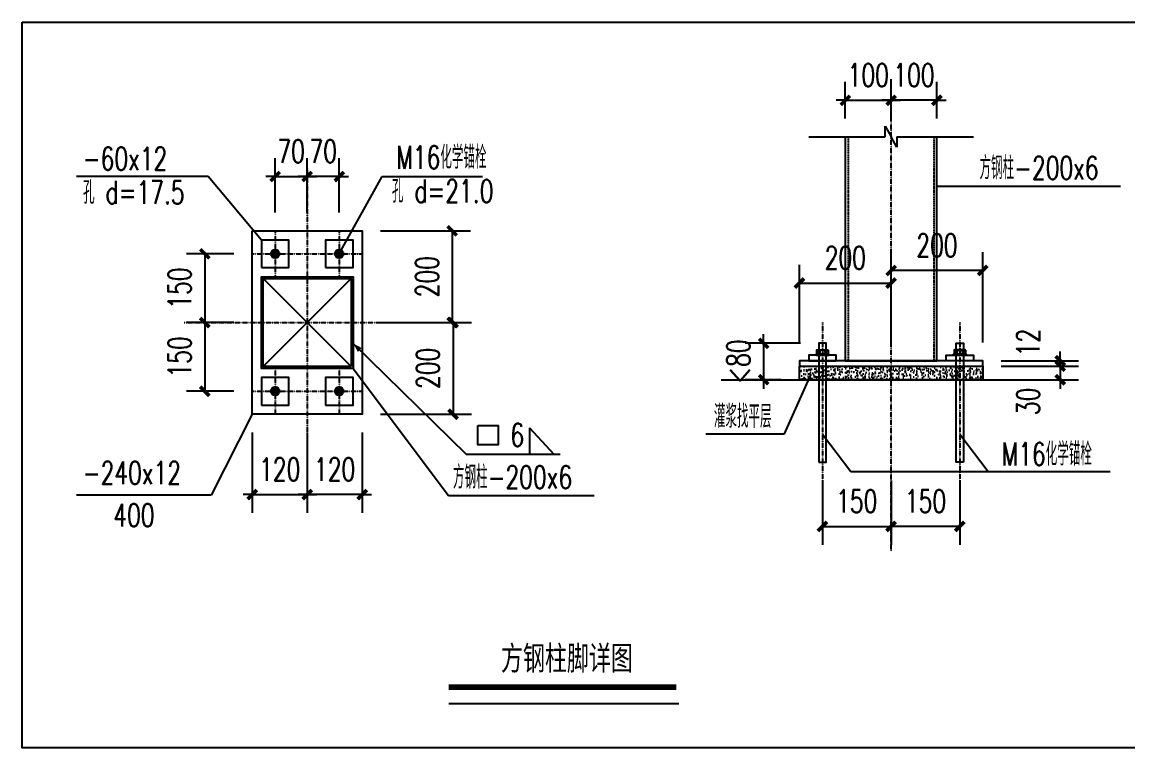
# Model space of a CAD drawing. Header units: millimetres. Extents: x -198529 to 244266, y -64 to 158464.
# Drawn here: x -193383 to -187348, y 122338 to 126298 of the extents above; entities that cross this region are included whole.
import ezdxf

# ---------------------------------------------------------------- set-up
doc = ezdxf.new("R2010")
doc.units = ezdxf.units.MM
doc.linetypes.add('ACAD_ISO10W100', pattern=[18.5, 12, -3, 0.5, -3])
doc.linetypes.add('HIDDEN2', pattern=[4.7625, 3.175, -1.5875])
for name, color, linetype in [('0-DCC-STRUC', 180, 'Continuous'), ('ANCHOR BOLTS', 4, 'Continuous'), ('BOLTS', 3, 'Continuous'), ('X-HL-SM-F1-SEC-00-01$0$BOLTS', 3, 'Continuous')]:
    doc.layers.add(name, color=color, linetype=linetype)
doc.styles.add('DIM_FONT', font='SIMPLEX', dxfattribs={"width": 0.7, "bigfont": 'GBCBIG'})
doc.styles.add('EDRI-COM', font='tssdeng.shx', dxfattribs={"width": 0.8, "bigfont": 'hztxt.shx'})
doc.dimstyles.new('DIM-40-100', dxfattribs={"dimtxt": 125, "dimasz": 50, "dimexe": 100, "dimexo": 100, "dimgap": 75, "dimtad": 1, "dimdec": 0, "dimlfac": 0.4, "dimzin": 12, "dimdsep": 46, "dimtxsty": 'DIM_FONT', "dimblk": 'ARCHTICK', "dimcen": 2.5, "dimclrd": 256, "dimclre": 256, "dimclrt": 256, "dimadec": 0, "dimazin": 3, "dimtfac": 1, "dimtdec": 0, "dimtix": 1, "dimtmove": 2, "dimatfit": 3, "dimfxl": 1, "dimlwd": -1, "dimlwe": -1, "dimarcsym": 0})

# ---------------------------------------------------------------- blocks, each defined once
blk = doc.blocks.new('_ArchTick')
at = {"color": 0, "linetype": 'ByBlock', "const_width": 0.4}
blk.add_lwpolyline([(-0.5, -0.5), (0.5, 0.5)], dxfattribs=at)
blk = doc.blocks.new('*D226')
at = {"transparency": 16777216}
for p, q in [((-191427.4, 125158.7), (-190935.9, 125158.7)), ((-191035.9, 125158.7), (-191035.9, 124658.7)), ((-191427.4, 124658.7), (-190935.9, 124658.7))]:
    blk.add_line(p, q, dxfattribs=at)
at = {"layer": 'Defpoints', "color": 0, "transparency": 16777216}
for p in [(-191527.4, 125158.7), (-191527.4, 124658.7), (-191035.9, 124658.7)]:
    blk.add_point(p, dxfattribs=at)
at = {"transparency": 16777216, "xscale": 50, "yscale": 50, "zscale": 50}
for p, rotation in [((-191035.9, 125158.7), 90), ((-191035.9, 124658.7), 270)]:
    blk.add_blockref('_ArchTick', p, dxfattribs=dict(at, rotation=rotation))
at = {"transparency": 16777216, "insert": (-191173.4, 124908.7), "char_height": 125, "attachment_point": 5, "rotation": 90, "style": 'DIM_FONT'}
blk.add_mtext('200', dxfattribs=at)
blk = doc.blocks.new('*D227')
at = {"transparency": 16777216}
for p, q in [((-191427.4, 124658.7), (-190931.7, 124658.7)), ((-191031.7, 124658.7), (-191031.7, 124158.7)), ((-191427.4, 124158.7), (-190931.7, 124158.7))]:
    blk.add_line(p, q, dxfattribs=at)
at = {"layer": 'Defpoints', "color": 0, "transparency": 16777216}
for p in [(-191527.4, 124658.7), (-191527.4, 124158.7), (-191031.7, 124158.7)]:
    blk.add_point(p, dxfattribs=at)
at = {"transparency": 16777216, "xscale": 50, "yscale": 50, "zscale": 50}
for p, rotation in [((-191031.7, 124658.7), 90), ((-191031.7, 124158.7), 270)]:
    blk.add_blockref('_ArchTick', p, dxfattribs=dict(at, rotation=rotation))
at = {"transparency": 16777216, "insert": (-191169.2, 124408.7), "char_height": 125, "attachment_point": 5, "rotation": 90, "style": 'DIM_FONT'}
blk.add_mtext('200', dxfattribs=at)
blk = doc.blocks.new('*D228')
at = {"transparency": 16777216}
for p, q in [((-192127.4, 124058.7), (-192127.4, 123620.2)), ((-191827.4, 124058.7), (-191827.4, 123620.2)), ((-192127.4, 123720.2), (-192177.4, 123720.2)), ((-192127.4, 123720.2), (-191827.4, 123720.2)), ((-191827.4, 123720.2), (-191777.4, 123720.2))]:
    blk.add_line(p, q, dxfattribs=at)
at = {"layer": 'Defpoints', "color": 0, "transparency": 16777216}
for p in [(-192127.4, 124158.7), (-191827.4, 124158.7), (-191827.4, 123720.2)]:
    blk.add_point(p, dxfattribs=at)
at = {"transparency": 16777216, "xscale": 50, "yscale": 50, "zscale": 50}
blk.add_blockref('_ArchTick', (-192127.4, 123720.2), dxfattribs=at)
at = {"transparency": 16777216, "xscale": 50, "yscale": 50, "zscale": 50, "rotation": 180}
blk.add_blockref('_ArchTick', (-191827.4, 123720.2), dxfattribs=at)
at = {"transparency": 16777216, "insert": (-191977.4, 123857.7), "char_height": 125, "attachment_point": 5, "style": 'DIM_FONT'}
blk.add_mtext('120', dxfattribs=at)
blk = doc.blocks.new('*D229')
at = {"transparency": 16777216}
for p, q in [((-191827.4, 124058.7), (-191827.4, 123620.2)), ((-191527.4, 124058.7), (-191527.4, 123620.2)), ((-191827.4, 123720.2), (-191877.4, 123720.2)), ((-191527.4, 123720.2), (-191827.4, 123720.2)), ((-191527.4, 123720.2), (-191477.4, 123720.2))]:
    blk.add_line(p, q, dxfattribs=at)
at = {"layer": 'Defpoints', "color": 0, "transparency": 16777216}
for p in [(-191827.4, 124158.7), (-191527.4, 124158.7), (-191827.4, 123720.2)]:
    blk.add_point(p, dxfattribs=at)
at = {"transparency": 16777216, "xscale": 50, "yscale": 50, "zscale": 50}
blk.add_blockref('_ArchTick', (-191827.4, 123720.2), dxfattribs=at)
at = {"transparency": 16777216, "xscale": 50, "yscale": 50, "zscale": 50, "rotation": 180}
blk.add_blockref('_ArchTick', (-191527.4, 123720.2), dxfattribs=at)
at = {"transparency": 16777216, "insert": (-191677.4, 123857.7), "char_height": 125, "attachment_point": 5, "style": 'DIM_FONT'}
blk.add_mtext('120', dxfattribs=at)
blk = doc.blocks.new('*D230')
at = {"transparency": 16777216}
for p, q in [((-192227.4, 125033.7), (-192486.4, 125033.7)), ((-192386.4, 125033.7), (-192386.4, 124658.7)), ((-192227.4, 124658.7), (-192486.4, 124658.7))]:
    blk.add_line(p, q, dxfattribs=at)
at = {"layer": 'Defpoints', "color": 0, "transparency": 16777216}
for p in [(-192127.4, 125033.7), (-192386.4, 124658.7), (-192127.4, 124658.7)]:
    blk.add_point(p, dxfattribs=at)
at = {"transparency": 16777216, "xscale": 50, "yscale": 50, "zscale": 50}
for p, rotation in [((-192386.4, 125033.7), 90), ((-192386.4, 124658.7), 270)]:
    blk.add_blockref('_ArchTick', p, dxfattribs=dict(at, rotation=rotation))
at = {"transparency": 16777216, "insert": (-192523.9, 124846.2), "char_height": 125, "attachment_point": 5, "rotation": 90, "style": 'DIM_FONT'}
blk.add_mtext('150', dxfattribs=at)
blk = doc.blocks.new('*D231')
at = {"transparency": 16777216}
for p, q in [((-192227.4, 124658.7), (-192486.4, 124658.7)), ((-192386.4, 124658.7), (-192386.4, 124283.7)), ((-192227.4, 124283.7), (-192486.4, 124283.7))]:
    blk.add_line(p, q, dxfattribs=at)
at = {"layer": 'Defpoints', "color": 0, "transparency": 16777216}
for p in [(-192127.4, 124658.7), (-192386.4, 124283.7), (-192127.4, 124283.7)]:
    blk.add_point(p, dxfattribs=at)
at = {"transparency": 16777216, "xscale": 50, "yscale": 50, "zscale": 50}
for p, rotation in [((-192386.4, 124658.7), 90), ((-192386.4, 124283.7), 270)]:
    blk.add_blockref('_ArchTick', p, dxfattribs=dict(at, rotation=rotation))
at = {"transparency": 16777216, "insert": (-192523.9, 124471.2), "char_height": 125, "attachment_point": 5, "rotation": 90, "style": 'DIM_FONT'}
blk.add_mtext('150', dxfattribs=at)
blk = doc.blocks.new('*D232')
at = {"transparency": 16777216}
for p, q in [((-192002.4, 125258.7), (-192002.4, 125555.7)), ((-191827.4, 125258.7), (-191827.4, 125555.7)), ((-192002.4, 125455.7), (-192052.4, 125455.7)), ((-192002.4, 125455.7), (-191827.4, 125455.7)), ((-191827.4, 125455.7), (-191777.4, 125455.7))]:
    blk.add_line(p, q, dxfattribs=at)
at = {"layer": 'Defpoints', "color": 0, "transparency": 16777216}
for p in [(-191827.4, 125455.7), (-192002.4, 125158.7), (-191827.4, 125158.7)]:
    blk.add_point(p, dxfattribs=at)
at = {"transparency": 16777216, "xscale": 50, "yscale": 50, "zscale": 50}
blk.add_blockref('_ArchTick', (-192002.4, 125455.7), dxfattribs=at)
at = {"transparency": 16777216, "xscale": 50, "yscale": 50, "zscale": 50, "rotation": 180}
blk.add_blockref('_ArchTick', (-191827.4, 125455.7), dxfattribs=at)
at = {"transparency": 16777216, "insert": (-191914.9, 125593.2), "char_height": 125, "attachment_point": 5, "style": 'DIM_FONT'}
blk.add_mtext('70', dxfattribs=at)
blk = doc.blocks.new('*D122')
at = {"transparency": 16777216}
for p, q in [((-191827.4, 125258.7), (-191827.4, 125555.7)), ((-191652.4, 125258.7), (-191652.4, 125555.7)), ((-191827.4, 125455.7), (-191877.4, 125455.7)), ((-191652.4, 125455.7), (-191827.4, 125455.7)), ((-191652.4, 125455.7), (-191602.4, 125455.7))]:
    blk.add_line(p, q, dxfattribs=at)
at = {"layer": 'Defpoints', "color": 0, "transparency": 16777216}
for p in [(-191827.4, 125455.7), (-191827.4, 125158.7), (-191652.4, 125158.7)]:
    blk.add_point(p, dxfattribs=at)
at = {"transparency": 16777216, "xscale": 50, "yscale": 50, "zscale": 50}
blk.add_blockref('_ArchTick', (-191827.4, 125455.7), dxfattribs=at)
at = {"transparency": 16777216, "xscale": 50, "yscale": 50, "zscale": 50, "rotation": 180}
blk.add_blockref('_ArchTick', (-191652.4, 125455.7), dxfattribs=at)
at = {"transparency": 16777216, "insert": (-191739.9, 125593.2), "char_height": 125, "attachment_point": 5, "style": 'DIM_FONT'}
blk.add_mtext('70', dxfattribs=at)
blk = doc.blocks.new('X-HL-SM-F1-SEC-00-01$0$A$C4EA80240')
for p, q in [((2.6, 9.7), (1.3, 9.7)), ((2.6, 2.1), (1.3, 2.1)), ((10.2, 9.7), (6.4, 9.7)), ((10.1, 2.1), (6.4, 2.1)), ((7.7, 1.1), (7.7, 10.7)), ((21.6, 9.7), (17.9, 9.7)), ((21.6, 2.1), (17.9, 2.1)), ((20.4, 1.1), (20.4, 10.7)), ((26.7, 2.1), (26.7, 9.7))]:
    blk.add_line(p, q)
at = {"color": 8}
blk.add_line((14, 0), (14, 11.7), dxfattribs=at)
blk.add_lwpolyline([(28, 12.7), (0, 12.7), (0, 10.7), (28, 10.7)], close=True)
blk.add_lwpolyline([(25.5, 2.1), (26.7, 2.1), (25, 1.1), (3.1, 1.1), (1.3, 2.1), (1.3, 9.7), (3.1, 10.7), (25, 10.7), (26.7, 9.7), (25.5, 9.7)])
blk.add_ellipse((4.5, 5.9), major_axis=(0, 4.8), ratio=0.661547)
at = {"extrusion": (0, 0, -1)}
for centre, major_axis, ratio in [((14, 5.9), (6.36, 0), 0.753789), ((23.5, 5.9), (0, 4.8), 0.661547)]:
    blk.add_ellipse(centre, major_axis=major_axis, ratio=ratio, dxfattribs=at)
blk = doc.blocks.new('*D123')
at = {"transparency": 16777216}
for p, q in [((-188890.6, 125772.2), (-188890.6, 125971.2)), ((-188640.6, 125772.2), (-188640.6, 125971.2)), ((-188890.6, 125871.2), (-188940.6, 125871.2)), ((-188890.6, 125871.2), (-188640.6, 125871.2)), ((-188640.6, 125871.2), (-188590.6, 125871.2))]:
    blk.add_line(p, q, dxfattribs=at)
at = {"layer": 'Defpoints', "color": 0, "transparency": 16777216}
for p in [(-188640.6, 125871.2), (-188890.6, 125672.2), (-188640.6, 125672.2)]:
    blk.add_point(p, dxfattribs=at)
at = {"transparency": 16777216, "xscale": 50, "yscale": 50, "zscale": 50}
blk.add_blockref('_ArchTick', (-188890.6, 125871.2), dxfattribs=at)
at = {"transparency": 16777216, "xscale": 50, "yscale": 50, "zscale": 50, "rotation": 180}
blk.add_blockref('_ArchTick', (-188640.6, 125871.2), dxfattribs=at)
at = {"transparency": 16777216, "insert": (-188765.6, 126008.7), "char_height": 125, "attachment_point": 5, "style": 'DIM_FONT'}
blk.add_mtext('100', dxfattribs=at)
blk = doc.blocks.new('*D124')
at = {"transparency": 16777216}
for p, q in [((-188640.6, 125772.2), (-188640.6, 125971.2)), ((-188390.6, 125772.2), (-188390.6, 125971.2)), ((-188640.6, 125871.2), (-188690.6, 125871.2)), ((-188390.6, 125871.2), (-188640.6, 125871.2)), ((-188390.6, 125871.2), (-188340.6, 125871.2))]:
    blk.add_line(p, q, dxfattribs=at)
at = {"layer": 'Defpoints', "color": 0, "transparency": 16777216}
for p in [(-188640.6, 125871.2), (-188640.6, 125672.2), (-188390.6, 125672.2)]:
    blk.add_point(p, dxfattribs=at)
at = {"transparency": 16777216, "xscale": 50, "yscale": 50, "zscale": 50}
blk.add_blockref('_ArchTick', (-188640.6, 125871.2), dxfattribs=at)
at = {"transparency": 16777216, "xscale": 50, "yscale": 50, "zscale": 50, "rotation": 180}
blk.add_blockref('_ArchTick', (-188390.6, 125871.2), dxfattribs=at)
at = {"transparency": 16777216, "insert": (-188515.6, 126008.7), "char_height": 125, "attachment_point": 5, "style": 'DIM_FONT'}
blk.add_mtext('100', dxfattribs=at)
blk = doc.blocks.new('*D125')
at = {"transparency": 16777216}
for p, q in [((-187717.9, 124420.7), (-187717.9, 124470.7)), ((-188040.6, 124420.7), (-187617.9, 124420.7)), ((-187717.9, 124420.7), (-187717.9, 124346.9)), ((-187963.9, 124346.9), (-187617.9, 124346.9)), ((-187717.9, 124346.9), (-187717.9, 124296.9))]:
    blk.add_line(p, q, dxfattribs=at)
at = {"layer": 'Defpoints', "color": 0, "transparency": 16777216}
for p in [(-188140.6, 124420.7), (-188063.9, 124346.9), (-187717.9, 124346.9)]:
    blk.add_point(p, dxfattribs=at)
at = {"transparency": 16777216, "xscale": 50, "yscale": 50, "zscale": 50}
for p, rotation in [((-187717.9, 124420.7), 270), ((-187717.9, 124346.9), 90)]:
    blk.add_blockref('_ArchTick', p, dxfattribs=dict(at, rotation=rotation))
at = {"transparency": 16777216, "insert": (-187892.9, 124228.7), "char_height": 125, "attachment_point": 5, "rotation": 90, "style": 'DIM_FONT'}
blk.add_mtext('30', dxfattribs=at)
blk = doc.blocks.new('*D126')
at = {"transparency": 16777216}
for p, q in [((-188040.6, 124450.7), (-187617.9, 124450.7)), ((-187717.9, 124450.7), (-187717.9, 124500.7)), ((-187717.9, 124420.7), (-187717.9, 124450.7)), ((-188040.6, 124420.7), (-187617.9, 124420.7)), ((-187717.9, 124420.7), (-187717.9, 124370.7))]:
    blk.add_line(p, q, dxfattribs=at)
at = {"layer": 'Defpoints', "color": 0, "transparency": 16777216}
for p in [(-188140.6, 124450.7), (-187717.9, 124450.7), (-188140.6, 124420.7)]:
    blk.add_point(p, dxfattribs=at)
at = {"transparency": 16777216, "xscale": 50, "yscale": 50, "zscale": 50}
for p, rotation in [((-187717.9, 124450.7), 270), ((-187717.9, 124420.7), 90)]:
    blk.add_blockref('_ArchTick', p, dxfattribs=dict(at, rotation=rotation))
at = {"transparency": 16777216, "insert": (-187892.9, 124549.2), "char_height": 125, "attachment_point": 5, "rotation": 90, "style": 'DIM_FONT'}
blk.add_mtext('12', dxfattribs=at)
blk = doc.blocks.new('*D127')
at = {"transparency": 16777216}
for p, q in [((-189140.6, 124550.7), (-189140.6, 124974.2)), ((-188640.6, 124550.7), (-188640.6, 124974.2)), ((-189140.6, 124874.2), (-188640.6, 124874.2))]:
    blk.add_line(p, q, dxfattribs=at)
at = {"layer": 'Defpoints', "color": 0, "transparency": 16777216}
for p in [(-188640.6, 124874.2), (-189140.6, 124450.7), (-188640.6, 124450.7)]:
    blk.add_point(p, dxfattribs=at)
at = {"transparency": 16777216, "xscale": 50, "yscale": 50, "zscale": 50, "rotation": 180}
blk.add_blockref('_ArchTick', (-189140.6, 124874.2), dxfattribs=at)
at = {"transparency": 16777216, "xscale": 50, "yscale": 50, "zscale": 50}
blk.add_blockref('_ArchTick', (-188640.6, 124874.2), dxfattribs=at)
at = {"transparency": 16777216, "insert": (-188890.6, 125011.7), "char_height": 125, "attachment_point": 5, "style": 'DIM_FONT'}
blk.add_mtext('200', dxfattribs=at)
blk = doc.blocks.new('*D128')
at = {"transparency": 16777216}
for p, q in [((-188640.6, 124619.1), (-188640.6, 125042.6)), ((-188140.6, 124550.7), (-188140.6, 125042.6)), ((-188140.6, 124942.6), (-188640.6, 124942.6))]:
    blk.add_line(p, q, dxfattribs=at)
at = {"layer": 'Defpoints', "color": 0, "transparency": 16777216}
for p in [(-188640.6, 124942.6), (-188640.6, 124519.1), (-188140.6, 124450.7)]:
    blk.add_point(p, dxfattribs=at)
at = {"transparency": 16777216, "xscale": 50, "yscale": 50, "zscale": 50, "rotation": 180}
blk.add_blockref('_ArchTick', (-188640.6, 124942.6), dxfattribs=at)
at = {"transparency": 16777216, "xscale": 50, "yscale": 50, "zscale": 50}
blk.add_blockref('_ArchTick', (-188140.6, 124942.6), dxfattribs=at)
at = {"transparency": 16777216, "insert": (-188390.6, 125080.1), "char_height": 125, "attachment_point": 5, "style": 'DIM_FONT'}
blk.add_mtext('200', dxfattribs=at)
blk = doc.blocks.new('*D129')
at = {"transparency": 16777216}
for p, q in [((-189015.6, 123796.9), (-189015.6, 123446.7)), ((-188640.6, 123796.9), (-188640.6, 123446.7)), ((-189015.6, 123546.7), (-188640.6, 123546.7))]:
    blk.add_line(p, q, dxfattribs=at)
at = {"layer": 'Defpoints', "color": 0, "transparency": 16777216}
for p in [(-189015.6, 123896.9), (-188640.6, 123896.9), (-188640.6, 123546.7)]:
    blk.add_point(p, dxfattribs=at)
at = {"transparency": 16777216, "xscale": 50, "yscale": 50, "zscale": 50, "rotation": 180}
blk.add_blockref('_ArchTick', (-189015.6, 123546.7), dxfattribs=at)
at = {"transparency": 16777216, "xscale": 50, "yscale": 50, "zscale": 50}
blk.add_blockref('_ArchTick', (-188640.6, 123546.7), dxfattribs=at)
at = {"transparency": 16777216, "insert": (-188828.1, 123684.2), "char_height": 125, "attachment_point": 5, "style": 'DIM_FONT'}
blk.add_mtext('150', dxfattribs=at)
blk = doc.blocks.new('*D130')
at = {"transparency": 16777216}
for p, q in [((-188265.6, 123796.9), (-188265.6, 123446.7)), ((-188640.6, 123612.2), (-188640.6, 123446.7)), ((-188265.6, 123546.7), (-188640.6, 123546.7))]:
    blk.add_line(p, q, dxfattribs=at)
at = {"layer": 'Defpoints', "color": 0, "transparency": 16777216}
for p in [(-188265.6, 123896.9), (-188640.6, 123712.2), (-188640.6, 123546.7)]:
    blk.add_point(p, dxfattribs=at)
at = {"transparency": 16777216, "xscale": 50, "yscale": 50, "zscale": 50, "rotation": 180}
blk.add_blockref('_ArchTick', (-188640.6, 123546.7), dxfattribs=at)
at = {"transparency": 16777216, "xscale": 50, "yscale": 50, "zscale": 50}
blk.add_blockref('_ArchTick', (-188265.6, 123546.7), dxfattribs=at)
at = {"transparency": 16777216, "insert": (-188453.1, 123684.2), "char_height": 125, "attachment_point": 5, "style": 'DIM_FONT'}
blk.add_mtext('150', dxfattribs=at)
blk = doc.blocks.new('*D131')
at = {"transparency": 16777216}
for p, q in [((-189336.4, 124545.7), (-189336.4, 124595.7)), ((-189135.6, 124545.7), (-189436.4, 124545.7)), ((-189336.4, 124545.7), (-189336.4, 124346.9)), ((-189240.6, 124346.9), (-189436.4, 124346.9)), ((-189336.4, 124346.9), (-189336.4, 124296.9))]:
    blk.add_line(p, q, dxfattribs=at)
at = {"layer": 'Defpoints', "color": 0, "transparency": 16777216}
for p in [(-189035.6, 124545.7), (-189336.4, 124346.9), (-189140.6, 124346.9)]:
    blk.add_point(p, dxfattribs=at)
at = {"transparency": 16777216, "xscale": 50, "yscale": 50, "zscale": 50}
for p, rotation in [((-189336.4, 124545.7), 270), ((-189336.4, 124346.9), 90)]:
    blk.add_blockref('_ArchTick', p, dxfattribs=dict(at, rotation=rotation))
at = {"transparency": 16777216, "insert": (-189473.9, 124446.3), "char_height": 125, "attachment_point": 5, "rotation": 90, "style": 'DIM_FONT'}
blk.add_mtext('<80', dxfattribs=at)

msp = doc.modelspace()

# ---------------------------------------------------------------- hatches: boundary and pattern name
h = msp.add_hatch(color=256)
h.dxf.hatch_style = 1
h.paths.add_polyline_path([(-192025.9, 125033.7, 1), (-191978.9, 125033.7, 1)])
h = msp.add_hatch(color=256)
h.dxf.hatch_style = 1
h.paths.add_polyline_path([(-191675.9, 125033.7, 1), (-191628.9, 125033.7, 1)])
h = msp.add_hatch()
h.set_pattern_fill('AR-CONC', color=256, scale=0.25)
h.set_pattern_definition([(50, (-865950.176, 485493.198), (45.5461672, -3.9847714), [4.7625, -52.3875]), (355, (-865950.176, 485493.2), (-8.8108554, 47.7642113), [3.81, -41.910146]), (100.451445, (-865946.38, 485492.866), (36.7353118, 43.779438), [4.0475022, -44.5225611]), (46.1842, (-865950.176, 485505.9), (67.7697602, -10.510582), [7.14375, -78.58125]), (96.635558, (-865944.53, 485505.02), (59.3510335, 61.856531), [6.071256, -66.783902]), (351.184151, (-865950.176, 485505.9), (59.3510335, 61.856531), [5.714992, -62.864933]), (21, (-865943.826, 485502.723), (37.9035978, -25.5662995), [4.7625, -52.3875]), (326, (-865943.826, 485502.723), (15.450507, 46.0469915), [3.81, -41.91]), (71.451445, (-865940.67, 485500.59), (53.3541048, 20.4806922), [4.0475022, -44.5224844]), (37.5, (-865950.176, 485493.198), (0.7721508, 21.13875972), [0, -41.402, 0, -42.545, 0, -42.06875]), (7.5, (-865950.176, 485493.198), (16.7049156, 25.0451437), [0, -24.257, 0, -40.4495, 0, -16.03375]), (327.5, (-865964.337, 485493.198), (33.8976488, -1.432186), [0, -15.875, 0, -49.53, 0, -65.7225]), (317.5, (-865970.687, 485493.198), (37.0322953, 6.3566228), [0, -20.6375, 0, -32.893, 0, -46.6725])])
h.paths.add_polyline_path([(-188140.6, 124420.7), (-189140.6, 124420.7), (-189140.6, 124346.9), (-188140.6, 124346.9)])
h = msp.add_hatch(color=256)
h.dxf.hatch_style = 1
h.paths.add_polyline_path([(-192025.9, 124283.7, 1), (-191978.9, 124283.7, 1)])
h = msp.add_hatch(color=256)
h.dxf.hatch_style = 1
h.paths.add_polyline_path([(-191675.9, 124283.7, 1), (-191628.9, 124283.7, 1)])

# ---------------------------------------------------------------- linework, layer by layer
for p, q in [((-188672.4, 125672.2), (-188672.4, 125729.7)), ((-188672.4, 125729.7), (-188640.6, 125672.2)), ((-189089.3, 125672.2), (-188672.4, 125672.2)), ((-188608.8, 125614.7), (-188640.6, 125672.2)), ((-188608.8, 125672.2), (-188191.8, 125672.2)), ((-188608.8, 125672.2), (-188608.8, 125614.7)), ((-192367.4, 125455.2), (-193086.9, 125455.2)), ((-192077.4, 125108.7), (-192367.4, 125455.2)), ((-191652.4, 125033.7), (-191417.9, 125454.7)), ((-191417.9, 125454.7), (-190870.4, 125454.7)), ((-188390.6, 125402.7), (-187388.4, 125402.7)), ((-191577.4, 124545.2), (-190959.4, 123940.7)), ((-191577.4, 124408.7), (-191055.9, 123715.7)), ((-189567.4, 124346.9), (-187627.4, 124346.9)), ((-189221.9, 124051.7), (-189076.5, 124377.2)), ((-192127.4, 124158.7), (-192352.4, 123717.7)), ((-190614.4, 124085.1), (-190614.4, 123940.7)), ((-190614.4, 124085.1), (-190480.8, 123940.7)), ((-189651.5, 124051.7), (-189221.9, 124051.7)), ((-189015.6, 124049.7), (-188860.9, 123846.7)), ((-188265.6, 124049.7), (-188110.9, 123846.7)), ((-190959.4, 123940.7), (-190447.4, 123940.7)), ((-188860.9, 123846.7), (-187445.9, 123846.7)), ((-192352.4, 123717.7), (-193087.4, 123717.7)), ((-191055.9, 123715.7), (-190261.9, 123715.7)), ((-191054.9, 122579.7), (-189799.5, 122579.7))]:
    msp.add_line(p, q)
msp.add_lwpolyline([(-191577.4, 124545.2, 0, 30, 0), (-191540.2, 124508.8, 30, 30, 0)], format="xyseb")
for points in [[(-189140.6, 124420.7), (-188140.6, 124420.7), (-188140.6, 124346.9), (-189140.6, 124346.9)], [(-190895.9, 124097.7), (-190785.9, 124097.7), (-190785.9, 123992.2), (-190895.9, 123992.2)]]:
    msp.add_lwpolyline(points, close=True)
at = {"const_width": 30}
msp.add_lwpolyline([(-191054.9, 122669.7), (-189812, 122669.7)], dxfattribs=at)
for centre in [(-192002.4, 125033.7), (-191652.4, 125033.7), (-192002.4, 124283.7), (-191652.4, 124283.7)]:
    msp.add_circle(centre, 23.5)
at = {"layer": '0-DCC-STRUC', "color": 6}
for p, q in [((-191587.4, 124418.7), (-192067.4, 124898.7)), ((-191587.4, 124898.7), (-192067.4, 124418.7)), ((-191587.4, 124418.7), (-192067.4, 124898.7)), ((-191587.4, 124898.7), (-192067.4, 124418.7))]:
    msp.add_line(p, q, dxfattribs=at)
msp.add_lwpolyline([(-188890.6, 125672.2), (-188890.6, 124450.7), (-188390.6, 124450.7), (-188390.6, 125672.2)], dxfattribs=at)
at = {"layer": '0-DCC-STRUC', "color": 6, "linetype": 'HIDDEN2', "ltscale": 0.1}
msp.add_lwpolyline([(-188875.6, 125672.2), (-188875.6, 124450.7), (-188405.6, 124450.7), (-188405.6, 125672.2)], dxfattribs=at)
at = {"layer": '0-DCC-STRUC', "color": 6}
for points in [[(-191577.4, 124408.7), (-192077.4, 124408.7), (-192077.4, 124908.7), (-191577.4, 124908.7)], [(-191577.4, 124408.7), (-192077.4, 124408.7), (-192077.4, 124908.7), (-191577.4, 124908.7)], [(-191587.4, 124418.7), (-192067.4, 124418.7), (-192067.4, 124898.7), (-191587.4, 124898.7)], [(-191587.4, 124418.7), (-192067.4, 124418.7), (-192067.4, 124898.7), (-191587.4, 124898.7)]]:
    msp.add_lwpolyline(points, close=True, dxfattribs=at)
at = {"layer": 'ANCHOR BOLTS', "linetype": 'ACAD_ISO10W100', "ltscale": 0.1}
for p, q in [((-188640.6, 123410.7), (-188640.6, 125986.2)), ((-191827.4, 125501.7), (-191827.4, 123815.7)), ((-192002.4, 125158.7), (-192002.4, 124908.7)), ((-191652.4, 125158.7), (-191652.4, 124908.7)), ((-192127.4, 125033.7), (-191527.4, 125033.7)), ((-192498.2, 124658.7), (-191156.7, 124658.7)), ((-189015.6, 124658.2), (-189015.6, 123507.7)), ((-188265.6, 124658.2), (-188265.6, 123507.7)), ((-192002.4, 124408.7), (-192002.4, 124158.7)), ((-191652.4, 124408.7), (-191652.4, 124158.7)), ((-192127.4, 124283.7), (-191527.4, 124283.7))]:
    msp.add_line(p, q, dxfattribs=at)
at = {"layer": 'BOLTS'}
for points in [[(-192127.4, 125158.7), (-191527.4, 125158.7), (-191527.4, 124158.7), (-192127.4, 124158.7)], [(-192077.4, 124958.7), (-191927.4, 124958.7), (-191927.4, 125108.7), (-192077.4, 125108.7)], [(-191727.4, 124958.7), (-191577.4, 124958.7), (-191577.4, 125108.7), (-191727.4, 125108.7)], [(-189035.6, 123896.9), (-188995.6, 123896.9), (-188995.6, 124545.7), (-189035.6, 124545.7)], [(-188245.6, 123896.9), (-188285.6, 123896.9), (-188285.6, 124545.7), (-188245.6, 124545.7)], [(-189140.6, 124420.7), (-188140.6, 124420.7), (-188140.6, 124450.7), (-189140.6, 124450.7)], [(-189090.6, 124450.7), (-188940.6, 124450.7), (-188940.6, 124480.7), (-189090.6, 124480.7)], [(-188190.6, 124450.7), (-188340.6, 124450.7), (-188340.6, 124480.7), (-188190.6, 124480.7)], [(-192077.4, 124208.7), (-191927.4, 124208.7), (-191927.4, 124358.7), (-192077.4, 124358.7)], [(-191727.4, 124208.7), (-191577.4, 124208.7), (-191577.4, 124358.7), (-191727.4, 124358.7)]]:
    msp.add_lwpolyline(points, close=True, dxfattribs=at)
at = {"layer": 'Defpoints'}
msp.add_lwpolyline([(-193383.4, 126297.7), (-186646.9, 126297.7), (-186646.9, 122338.2), (-193383.4, 122338.2)], close=True, dxfattribs=at)

# ---------------------------------------------------------------- block references
at = {"layer": 'X-HL-SM-F1-SEC-00-01$0$BOLTS', "color": 2, "yscale": 2.5, "zscale": 2.5}
for p, xscale, rotation in [((-188980.5, 124512.4), 2.5, 179.9999999999997), ((-188300.6, 124512.4), -2.5, 180)]:
    msp.add_blockref('X-HL-SM-F1-SEC-00-01$0$A$C4EA80240', p, dxfattribs=dict(at, xscale=xscale, rotation=rotation))

# ---------------------------------------------------------------- texts
for s, height, style, width, p in [('-60x12', 125, 'DIM_FONT', 0.7, (-193052.4, 125490.2)), ('M16化学锚栓 ', 125, 'DIM_FONT', 0.7, (-191340.9, 125497.7)), ('方钢柱-200x6', 125, 'DIM_FONT', 0.7, (-188158.4, 125439.7)), ('孔 d=17.5', 125, 'DIM_FONT', 0.7, (-193050.9, 125306.2)), ('孔 d=21.0', 125, 'DIM_FONT', 0.7, (-191365.4, 125313.2)), ('灌浆找平层 ', 125, 'DIM_FONT', 0.7, (-189607.9, 124083.7)), ('6', 125, 'DIM_FONT', 0.7, (-190718.7, 123982.6)), ('M16化学锚栓 ', 125, 'DIM_FONT', 0.7, (-188036.9, 123878.7)), ('-240x12', 125, 'DIM_FONT', 0.7, (-193052.4, 123776.2)), ('方钢柱-200x6', 125, 'DIM_FONT', 0.7, (-191031.9, 123752.7)), ('400', 125, 'DIM_FONT', 0.7, (-192885.9, 123545.2)), ('方钢柱脚详图', 150, 'EDRI-COM', 0.8, (-190769.9, 122747.7))]:
    msp.add_text(s, height=height, dxfattribs=dict(style=style, width=width)).set_placement(p)

# ---------------------------------------------------------------- dimensions: what is measured, and where the dimension line sits
for base, p1, p2, picture, middle in [((-188640.6, 125871.2), (-188890.6, 125672.2), (-188640.6, 125672.2), '*D123', (-188765.6, 126008.7)), ((-188640.6, 125871.2), (-188390.6, 125672.2), (-188640.6, 125672.2), '*D124', (-188515.6, 126008.7)), ((-191827.4, 125455.7), (-192002.4, 125158.7), (-191827.4, 125158.7), '*D232', (-191914.9, 125593.2)), ((-191827.4, 125455.7), (-191652.4, 125158.7), (-191827.4, 125158.7), '*D122', (-191739.9, 125593.2)), ((-188640.6, 124942.6), (-188140.6, 124450.7), (-188640.6, 124519.1), '*D128', (-188390.6, 125080.1)), ((-188640.6, 124874.2), (-189140.6, 124450.7), (-188640.6, 124450.7), '*D127', (-188890.6, 125011.7)), ((-191827.4, 123720.2), (-192127.4, 124158.7), (-191827.4, 124158.7), '*D228', (-191977.4, 123857.7)), ((-191827.4, 123720.2), (-191527.4, 124158.7), (-191827.4, 124158.7), '*D229', (-191677.4, 123857.7)), ((-188640.6, 123546.7), (-189015.6, 123896.9), (-188640.6, 123896.9), '*D129', (-188828.1, 123684.2)), ((-188640.6, 123546.7), (-188265.6, 123896.9), (-188640.6, 123712.2), '*D130', (-188453.1, 123684.2))]:
    dim = msp.add_linear_dim(base=base, p1=p1, p2=p2, dimstyle='DIM-40-100')
    dim.commit()
    dim.dimension.update_dxf_attribs({"geometry": picture, "text_midpoint": middle})
for base, p1, p2, picture, middle in [((-191035.9, 124658.7), (-191527.4, 125158.7), (-191527.4, 124658.7), '*D226', (-191173.4, 124908.7)), ((-192386.4, 124658.7), (-192127.4, 125033.7), (-192127.4, 124658.7), '*D230', (-192523.9, 124846.2)), ((-192386.4, 124283.7), (-192127.4, 124658.7), (-192127.4, 124283.7), '*D231', (-192523.9, 124471.2)), ((-191031.7, 124158.7), (-191527.4, 124658.7), (-191527.4, 124158.7), '*D227', (-191169.2, 124408.7))]:
    dim = msp.add_linear_dim(base=base, p1=p1, p2=p2, angle=90, dimstyle='DIM-40-100')
    dim.commit()
    dim.dimension.update_dxf_attribs({"geometry": picture, "text_midpoint": middle})
for base, p2, picture, middle in [((-187717.9, 124450.7), (-188140.6, 124450.7), '*D126', (-187892.9, 124549.2)), ((-187717.9, 124346.9), (-188063.9, 124346.9), '*D125', (-187892.9, 124228.7))]:
    dim = msp.add_linear_dim(base=base, p1=(-188140.6, 124420.7), p2=p2, angle=90, dimstyle='DIM-40-100')
    dim.commit()
    dim.dimension.update_dxf_attribs({"geometry": picture, "text_midpoint": middle, "dimtype": 128})
dim = msp.add_linear_dim(base=(-189336.4, 124346.9), p1=(-189035.6, 124545.7), p2=(-189140.6, 124346.9), angle=90, text='<80', dimstyle='DIM-40-100')
dim.commit()
dim.dimension.update_dxf_attribs({"geometry": '*D131', "text_midpoint": (-189473.9, 124446.3)})

doc.saveas('drawing.dxf')
